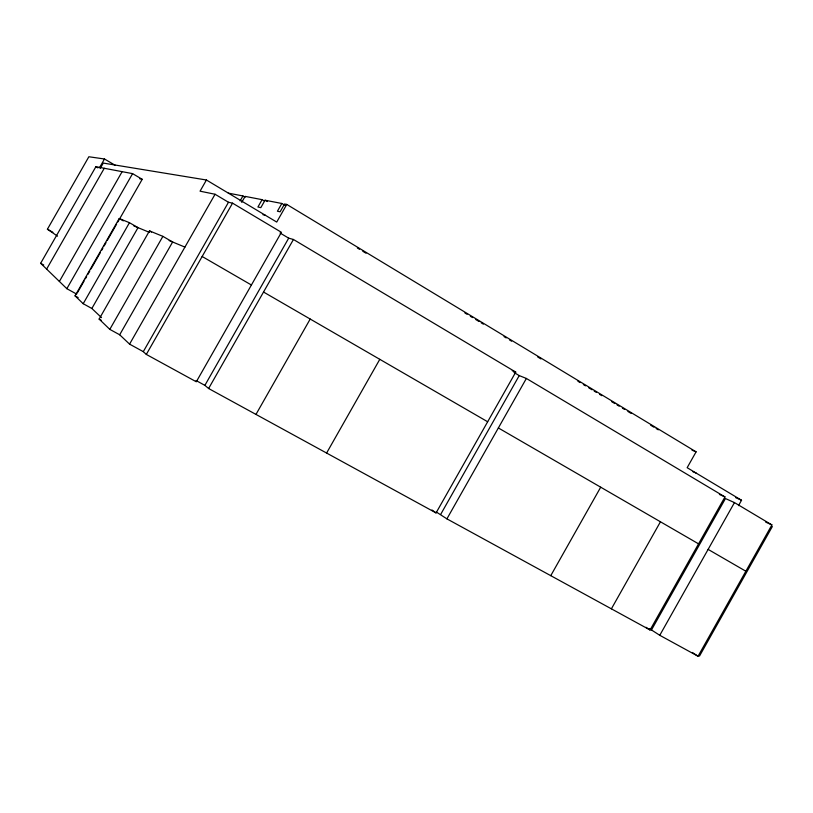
<?xml version="1.0" encoding="UTF-8"?>
<svg xmlns="http://www.w3.org/2000/svg" width="813" height="813" viewBox="0 0 813 813"><rect width="100%" height="100%" fill="white"/><g stroke="black" fill="none" stroke-linecap="round" stroke-linejoin="round"><path stroke-width="1.22" d="M436.378 512.048L446.916 518.867L650.065 629.994L724.972 496.926L526.377 378.452L519.233 375.596L513.968 372.466M651.559 629.821L725.45 498.552L734.464 502.586L771.893 524.924L698.052 656.243L659.77 635.299L649.424 628.642M659.77 635.299L734.464 502.586M738.499 505.645L741.537 500.249L687.158 467.699L696.091 451.845L286.765 204.429L284.56 204.002L280.119 211.797L277.416 211.217L281.826 203.474L285.089 205.445M699.505 656.061L772.35 526.509M550.767 575.665L600.695 487.2M611.396 608.835L660.451 521.783M326.602 453.044L379.793 359.326M196.045 380.514L204.886 385.362L208.616 388.512L436.063 512.922L515.757 372.11L293.442 239.479L288.696 238.158L280.038 232.996M440.676 514.405L519.233 375.596M446.916 518.867L526.377 378.452M264.276 200.974L262.101 199.663L257.924 207L260.831 207.63L265.048 200.232L281.826 203.474M286.765 204.429L276.725 222.071L206.431 180.008L103.261 163.078L100.253 168.342M204.886 385.362L288.696 238.158M208.616 388.512L293.442 239.479M255.973 414.417L310.2 319.042M57.55 236.166L47.418 229.215L88.861 156.757L104.491 158.992L115.304 165.354M76.646 294.093L66.849 288.686L40.65 263.29L95.893 166.695L132.59 173.636L142.214 179.307L117.865 221.939M99.501 167.722L104.491 158.992M46.636 269.093L104.277 168.281M59.379 281.45L122.133 171.655M66.849 288.686L132.59 173.636M91.859 308.483L83.2 303.706L75.05 295.851L119.226 218.514L129.46 222.701L138.027 227.64L91.859 308.483L101.513 317.609M77.265 292.995L84.135 280.973M85.385 278.788L86.635 276.603M87.885 274.418L89.755 271.136M91.005 268.951L100.375 252.548M101.625 250.363L102.875 248.178M104.125 245.993L105.995 242.711M107.245 240.526L116.615 224.124M83.2 303.706L129.46 222.701M119.684 334.783L109.806 329.367L99.135 319.082L149.48 230.882L162.885 236.359L172.63 242L119.684 334.783L129.572 344.133L143.301 351.653L146.32 354.427L196.309 381.775L281.42 232.305L232.559 203.159L228.483 202.254L215.059 194.256L200.059 191.177L206.431 180.008M109.806 329.367L162.885 236.359M129.572 344.133L215.059 194.256M143.301 351.653L228.483 202.254M146.32 354.427L232.559 203.159M240.109 200.913L242.935 195.953L245.109 197.264M241.715 202.366L245.13 196.38L262.101 199.663M228.321 193.128L242.935 195.953M139.755 178.799L142.214 179.307M262.934 214.703L265.353 215.272M512.231 370.718L515.757 372.11M691.985 450.178L696.091 451.845M133.779 225.882L149.541 232.416M169.155 240.557L184.927 247.101M692.767 471.642L696.233 473.136M735.745 497.688L741.537 500.249M719.393 494.436L724.972 496.926M765.683 522.098L771.893 524.924M99.135 319.082L101.219 320.22M75.05 295.851L78.15 297.558M40.65 263.29L43.75 265.018M47.418 229.215L52.906 232.305M149.48 230.882L151.543 232.071M119.226 218.514L123.322 220.882M202.152 256.491L251.41 285.007M263.534 292.03L487.658 421.764M498.359 427.953L698.56 543.846M708.123 549.385L745.856 571.224M95.893 166.695L97.926 167.885M265.048 200.232L267.223 201.543M357.354 247.985L359.519 249.296M362.781 251.268L366.043 253.239M464.914 312.975L467.089 314.296M470.341 316.257L472.516 317.578M475.778 319.539L479.04 321.511M481.205 322.822L483.379 324.143M504.03 336.612L506.194 337.923M509.456 339.895L511.631 341.206M537.708 356.968L540.97 358.929M577.911 381.256L580.076 382.567M583.338 384.539L585.512 385.85M588.775 387.821L592.027 389.783M594.201 391.104L596.376 392.415M599.638 394.386L601.813 395.697M611.589 401.602L614.852 403.573M617.016 404.884L619.191 406.195M622.453 408.167L624.628 409.478M627.88 411.449L631.142 413.421M650.705 425.24L653.957 427.211M656.132 428.522L658.306 429.833M692.361 652.473L698.052 656.243M646 627.27L650.065 629.994M431.967 509.985L436.063 512.922"/></g></svg>
